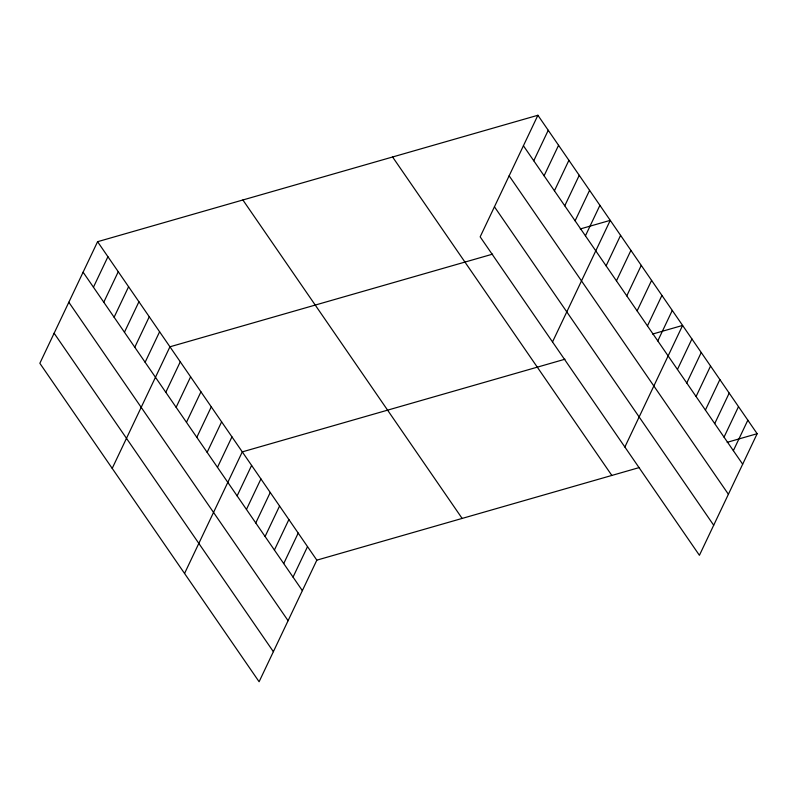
<?xml version="1.0" encoding="UTF-8"?>
<svg xmlns="http://www.w3.org/2000/svg" width="797" height="797" viewBox="0 0 797 797"><rect width="100%" height="100%" fill="white"/><g stroke="black" fill="none" stroke-linecap="round" stroke-linejoin="round"><path stroke-width="1.2" d="M537.895 115.266L480.163 236.848L699.417 555.3L757.15 433.707L537.895 115.266L97.583 241.7L39.85 363.293L259.105 681.734L316.837 560.152L639.523 467.49M93.438 287.209L107.924 256.714M103.779 302.212L118.255 271.727M114.11 317.226L128.596 286.741M124.452 332.239L138.927 301.754M134.783 347.253L149.268 316.768M145.124 362.266L159.599 331.781M112.208 468.377L169.94 346.795L492.626 254.133M165.796 392.293L180.271 361.808M176.137 407.307L190.613 376.822M186.468 422.32L200.944 391.825M196.809 437.334L211.285 406.839M207.14 452.337L221.616 421.852M217.481 467.351L231.957 436.866M184.555 573.461L242.288 451.879L564.973 359.218M237.127 495.903L251.613 465.418M246.452 509.432L260.928 478.947M255.767 522.971L270.243 492.486M265.082 536.501L279.568 506.015M274.407 550.04L288.883 519.554M283.722 563.569L298.198 533.083M293.037 577.108L307.522 546.622M533.761 160.765L548.236 130.28M544.092 175.778L558.567 145.293M554.433 190.792L568.909 160.297M564.764 205.805L579.24 175.31M575.105 220.809L589.581 190.324M585.436 235.822L599.912 205.337M552.52 341.933L610.253 220.351L580.266 228.958M606.109 265.849L620.584 235.364M616.45 280.863L630.925 250.378M626.781 295.876L641.256 265.391M637.122 310.89L651.597 280.405M647.453 325.903L661.928 295.418M657.794 340.917L672.269 310.422M624.868 447.027L682.601 325.435L652.623 334.053M677.45 369.459L691.926 338.974M686.765 382.998L701.24 352.503M696.08 396.527L710.555 366.042M705.405 410.066L719.88 379.571M714.72 423.596L729.195 393.11M724.035 437.135L738.51 406.639M733.36 450.664L747.835 420.178M727.163 442.325L757.15 433.707M523.42 145.751L742.674 464.203M509.144 175.808L728.398 494.26M494.439 206.782L713.694 525.233M392.592 156.989L611.847 475.44M242.886 199.977L462.14 518.429M97.583 241.7L316.837 560.152M83.107 272.195L302.362 590.637M68.831 302.252L288.086 620.704M54.126 333.226L273.381 651.677"/></g></svg>
